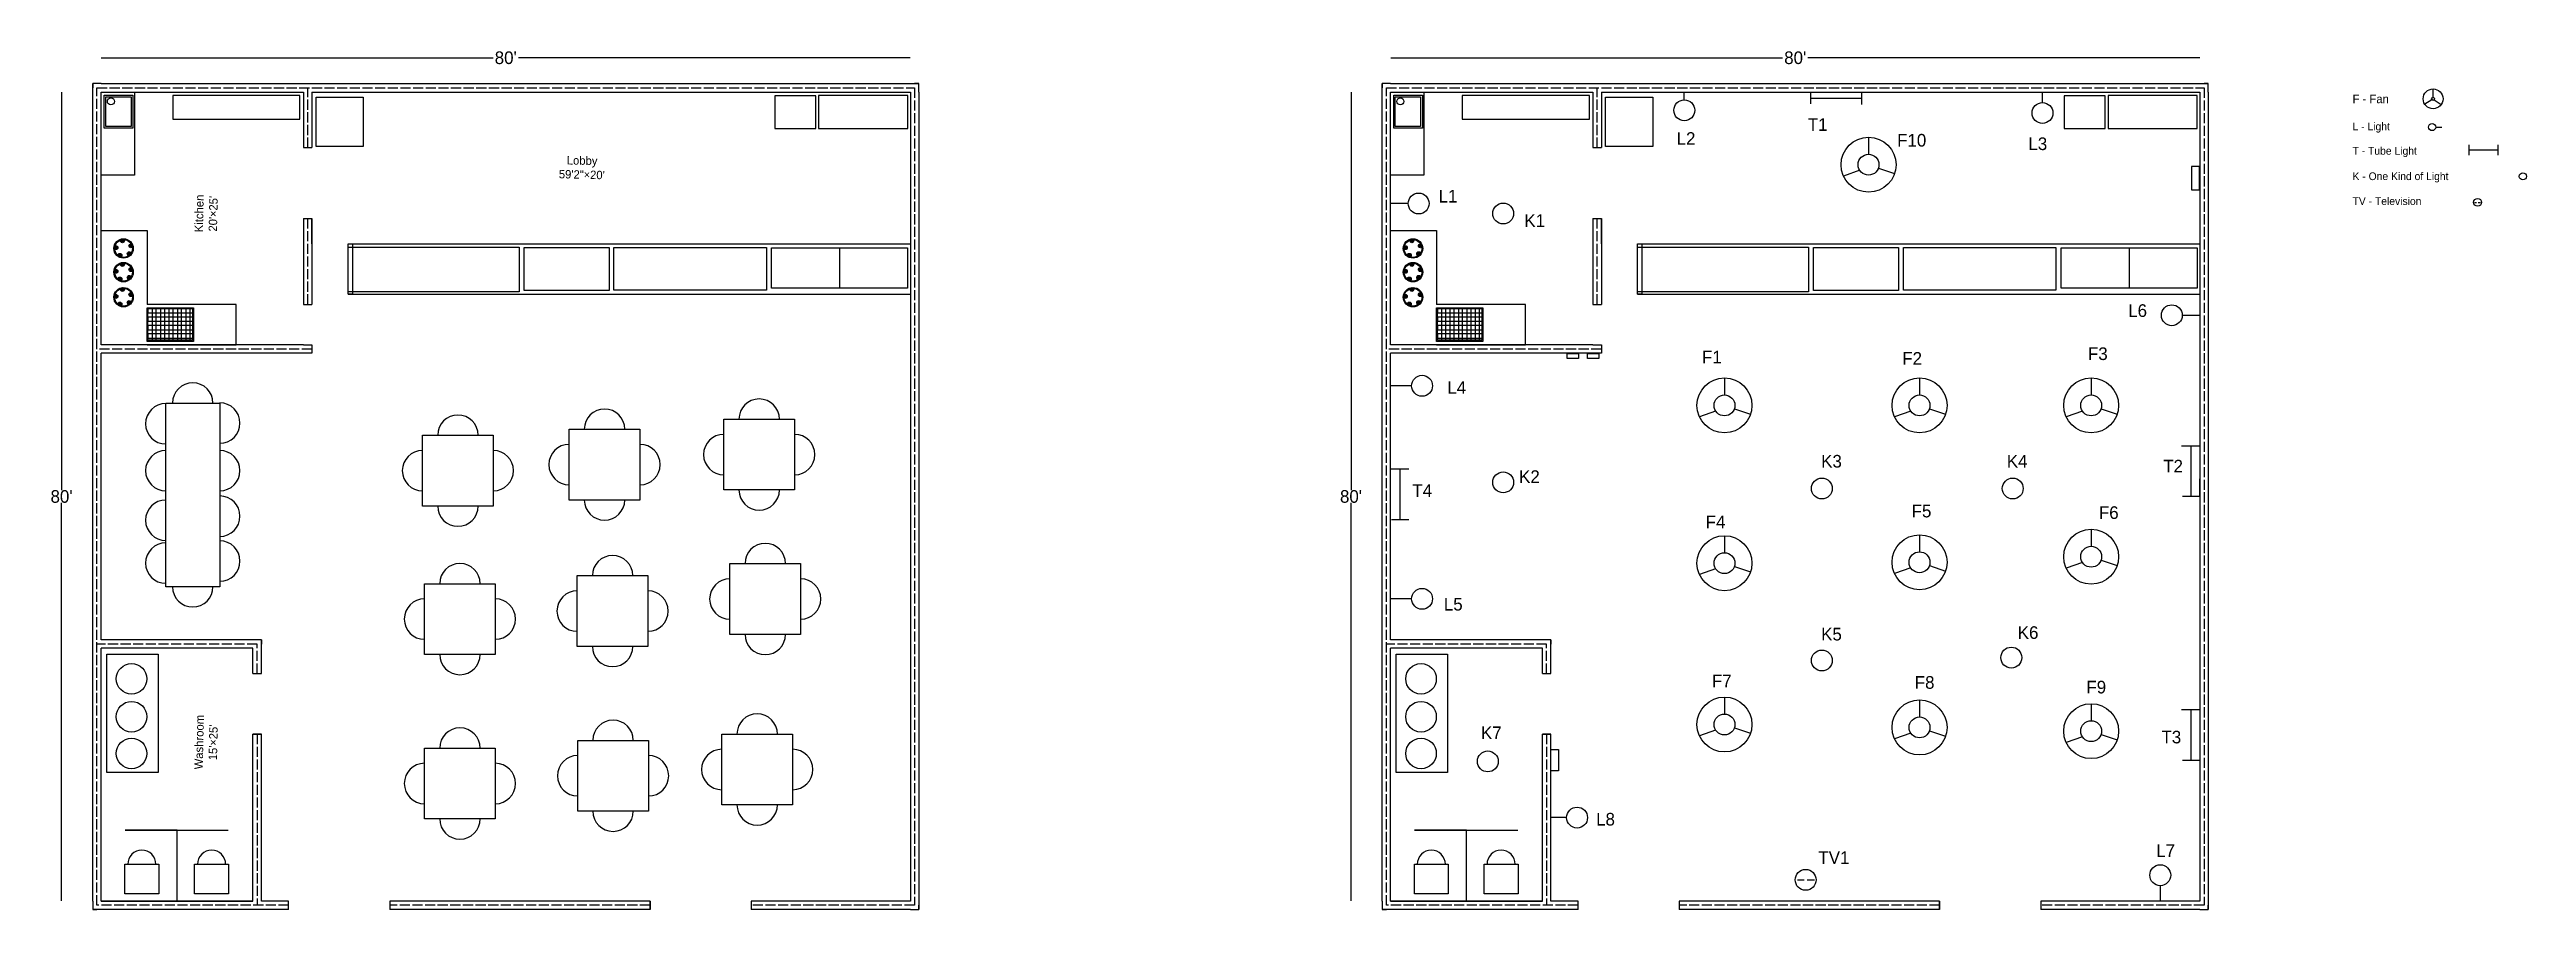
# Model space of a CAD drawing. Header units: inches. Extents: x -1529 to 1409, y -659 to 361.
import ezdxf

# ---------------------------------------------------------------- set-up
doc = ezdxf.new("R2010")
doc.units = ezdxf.units.IN
doc.header["$MEASUREMENT"] = 0
doc.linetypes.add('ACAD_ISO02W100', pattern=[15, 12, -3])
doc.dimstyles.get("Standard").update_dxf_attribs({"dimtxt": 15, "dimasz": 0.18, "dimexe": 0.18, "dimexo": 0.0625, "dimgap": 0.09, "dimtad": 0, "dimtih": 1, "dimtoh": 1, "dimdec": 4, "dimzin": 0, "dimdsep": 46, "dimlunit": 4, "dimtxsty": 'Standard', "dimcen": 0.09, "dimse1": 1, "dimse2": 1, "dimadec": 0, "dimazin": 0, "dimtfac": 1, "dimtdec": 4, "dimtofl": 0, "dimtmove": 0, "dimatfit": 3, "dimfxl": 1, "dimtolj": 1, "dimtzin": 0, "dimarcsym": 0})

# ---------------------------------------------------------------- blocks, each defined once
blk = doc.blocks.new('*D5')
at = {"color": 0, "lineweight": -2}
for p, q in [((-1467.9, 351.3), (-1003.2, 351.3)), ((-508.3, 351.3), (-973, 351.3))]:
    blk.add_line(p, q, dxfattribs=at)
at = {"color": 0}
for points in [[(-1467.9, 351.3), (-1467.9, 351.3), (-1468.1, 351.3)], [(-508.3, 351.3), (-508.3, 351.3), (-508.1, 351.3)]]:
    blk.add_solid(points, dxfattribs=at)
at = {"layer": 'Defpoints', "color": 0}
for p in [(-508.1, 351.3), (-1468.1, 310.7), (-508.1, 310.7)]:
    blk.add_point(p, dxfattribs=at)
at = {"color": 0, "insert": (-988.1, 351.3), "char_height": 15, "attachment_point": 5}
blk.add_mtext("\\A1;80'", dxfattribs=at)
blk = doc.blocks.new('*D6')
at = {"color": 0, "lineweight": -2}
for p, q in [((-1515.1, 310.5), (-1515.1, -161.7)), ((-1515.1, -649.1), (-1515.1, -176.9))]:
    blk.add_line(p, q, dxfattribs=at)
at = {"color": 0}
for points in [[(-1515.2, 310.5), (-1515.1, 310.5), (-1515.1, 310.7)], [(-1515.2, -649.1), (-1515.1, -649.1), (-1515.1, -649.3)]]:
    blk.add_solid(points, dxfattribs=at)
at = {"layer": 'Defpoints', "color": 0}
for p in [(-1468.1, 310.7), (-1515.1, -649.3), (-1468.1, -649.3)]:
    blk.add_point(p, dxfattribs=at)
at = {"color": 0, "insert": (-1515.1, -169.3), "char_height": 15, "attachment_point": 5}
blk.add_mtext("\\A1;80'", dxfattribs=at)
blk = doc.blocks.new('*D7')
at = {"color": 0, "lineweight": -2}
for p, q in [((61.9, 351.3), (526.7, 351.3)), ((1021.6, 351.3), (556.8, 351.3))]:
    blk.add_line(p, q, dxfattribs=at)
at = {"color": 0}
for points in [[(61.9, 351.3), (61.9, 351.3), (61.7, 351.3)], [(1021.6, 351.3), (1021.6, 351.3), (1021.7, 351.3)]]:
    blk.add_solid(points, dxfattribs=at)
at = {"layer": 'Defpoints', "color": 0}
for p in [(1021.7, 351.3), (61.7, 310.7), (1021.7, 310.7)]:
    blk.add_point(p, dxfattribs=at)
at = {"color": 0, "insert": (541.7, 351.3), "char_height": 15, "attachment_point": 5}
blk.add_mtext("\\A1;80'", dxfattribs=at)
blk = doc.blocks.new('*D8')
at = {"color": 0, "lineweight": -2}
for p, q in [((14.7, 310.5), (14.7, -161.7)), ((14.7, -649.1), (14.7, -176.9))]:
    blk.add_line(p, q, dxfattribs=at)
at = {"color": 0}
for points in [[(14.6, 310.5), (14.7, 310.5), (14.7, 310.7)], [(14.6, -649.1), (14.7, -649.1), (14.7, -649.3)]]:
    blk.add_solid(points, dxfattribs=at)
at = {"layer": 'Defpoints', "color": 0}
for p in [(61.7, 310.7), (14.7, -649.3), (61.7, -649.3)]:
    blk.add_point(p, dxfattribs=at)
at = {"color": 0, "insert": (14.7, -169.3), "char_height": 15, "attachment_point": 5}
blk.add_mtext("\\A1;80'", dxfattribs=at)

msp = doc.modelspace()

# ---------------------------------------------------------------- hatches: boundary and pattern name
h = msp.add_hatch(color=250)
h.paths.add_polyline_path([(-1430.00855, 125.0638, 1), (-1453.06656, 125.0638, 1)])
h.paths.add_polyline_path([(-1452.06777, 125.0638, -1), (-1431.00734, 125.0638, -1)], flags=16)
h = msp.add_hatch(color=250)
h.paths.add_polyline_path([(-1440.59575, 134.21575, 0.1598265812), (-1441.04407, 135.58244, 0.0978071162), (-1445.08007, 134.98025, 0.0846309934), (-1445.21041, 134.21575, 1)])
h.paths.add_polyline_path([(-1448.31862, 126.0167, 0.5517351009), (-1451.62103, 128.09843, 0.0732125544), (-1452.06777, 125.0638, 0.0208518576), (-1452.03118, 124.18664, 0.621956442)])
h.paths.add_polyline_path([(-1448.19735, 116.9402, 0.0036134838), (-1448.19711, 116.90685, 0.0967083404), (-1444.63983, 115.00092, 0.2548560148), (-1443.58269, 116.9402, 1)])
h.paths.add_polyline_path([(-1437.18952, 118.79385, 0.3544272691), (-1435.35943, 116.53642, 0.0943915102), (-1432.6572, 119.40476, 0.874253996)])
h.paths.add_polyline_path([(-1432.47394, 130.42442, 0.4640433243), (-1435.165, 128.14923, 0.6918571367), (-1431.12397, 126.62671, 0.0965818192)])
h = msp.add_hatch(color=250)
h.paths.add_polyline_path([(99.80363, 125.0638, 1), (76.74563, 125.0638, 1)])
h.paths.add_polyline_path([(77.74441, 125.0638, -1), (98.80485, 125.0638, -1)], flags=16)
h = msp.add_hatch(color=250)
h.paths.add_polyline_path([(89.21644, 134.21575, 0.1598265812), (88.76812, 135.58244, 0.0978071162), (84.73211, 134.98025, 0.0846309934), (84.60178, 134.21575, 1)])
h.paths.add_polyline_path([(81.49357, 126.0167, 0.5517351009), (78.19115, 128.09843, 0.0732125544), (77.74441, 125.0638, 0.0208518576), (77.78101, 124.18664, 0.621956442)])
h.paths.add_polyline_path([(81.61483, 116.9402, 0.0036134838), (81.61507, 116.90685, 0.0967083404), (85.17236, 115.00092, 0.2548560148), (86.22949, 116.9402, 1)])
h.paths.add_polyline_path([(92.62267, 118.79385, 0.3544272691), (94.45276, 116.53642, 0.0943915102), (97.15499, 119.40476, 0.874253996)])
h.paths.add_polyline_path([(97.33825, 130.42442, 0.4640433243), (94.64718, 128.14923, 0.6918571367), (98.68822, 126.62671, 0.0965818192)])
h = msp.add_hatch(color=250)
h.paths.add_polyline_path([(-1430.00855, 96.93517, 1), (-1453.06656, 96.93517, 1)])
h.paths.add_polyline_path([(-1452.06777, 96.93517, -1), (-1431.00734, 96.93517, -1)], flags=16)
h = msp.add_hatch(color=250)
h.paths.add_polyline_path([(-1440.59575, 106.08712, 0.1598265812), (-1441.04407, 107.45381, 0.0978071162), (-1445.08007, 106.85162, 0.0846309934), (-1445.21041, 106.08712, 1)])
h.paths.add_polyline_path([(-1448.31862, 97.88807, 0.5517351009), (-1451.62103, 99.96979, 0.0732125544), (-1452.06777, 96.93517, 0.0208518576), (-1452.03118, 96.05801, 0.621956442)])
h.paths.add_polyline_path([(-1448.19735, 88.81157, 0.0036134838), (-1448.19711, 88.77822, 0.0967083404), (-1444.63983, 86.87229, 0.2548560148), (-1443.58269, 88.81157, 1)])
h.paths.add_polyline_path([(-1437.18952, 90.66522, 0.3544272691), (-1435.35943, 88.40778, 0.0943915102), (-1432.6572, 91.27613, 0.874253996)])
h.paths.add_polyline_path([(-1432.47394, 102.29579, 0.4640433243), (-1435.165, 100.02059, 0.6918571367), (-1431.12397, 98.49808, 0.0965818192)])
h = msp.add_hatch(color=250)
h.paths.add_polyline_path([(99.80363, 96.93517, 1), (76.74563, 96.93517, 1)])
h.paths.add_polyline_path([(77.74441, 96.93517, -1), (98.80485, 96.93517, -1)], flags=16)
h = msp.add_hatch(color=250)
h.paths.add_polyline_path([(89.21644, 106.08712, 0.1598265812), (88.76812, 107.45381, 0.0978071162), (84.73211, 106.85162, 0.0846309934), (84.60178, 106.08712, 1)])
h.paths.add_polyline_path([(81.49357, 97.88807, 0.5517351009), (78.19115, 99.96979, 0.0732125544), (77.74441, 96.93517, 0.0208518576), (77.78101, 96.05801, 0.621956442)])
h.paths.add_polyline_path([(81.61483, 88.81157, 0.0036134838), (81.61507, 88.77822, 0.0967083404), (85.17236, 86.87229, 0.2548560148), (86.22949, 88.81157, 1)])
h.paths.add_polyline_path([(92.62267, 90.66522, 0.3544272691), (94.45276, 88.40778, 0.0943915102), (97.15499, 91.27613, 0.874253996)])
h.paths.add_polyline_path([(97.33825, 102.29579, 0.4640433243), (94.64718, 100.02059, 0.6918571367), (98.68822, 98.49808, 0.0965818192)])
h = msp.add_hatch(color=250)
h.paths.add_polyline_path([(-1430.00855, 67.21213, 1), (-1453.06656, 67.21213, 1)])
h.paths.add_polyline_path([(-1452.06777, 67.21213, -1), (-1431.00734, 67.21213, -1)], flags=16)
h = msp.add_hatch(color=250)
h.paths.add_polyline_path([(-1440.59575, 76.36408, 0.1598265812), (-1441.04407, 77.73077, 0.0978071162), (-1445.08007, 77.12858, 0.0846309934), (-1445.21041, 76.36408, 1)])
h.paths.add_polyline_path([(-1448.31862, 68.16503, 0.5517351009), (-1451.62103, 70.24675, 0.0732125544), (-1452.06777, 67.21213, 0.0208518576), (-1452.03118, 66.33497, 0.621956442)])
h.paths.add_polyline_path([(-1448.19735, 59.08853, 0.0036134838), (-1448.19711, 59.05518, 0.0967083404), (-1444.63983, 57.14925, 0.2548560148), (-1443.58269, 59.08853, 1)])
h.paths.add_polyline_path([(-1437.18952, 60.94218, 0.3544272691), (-1435.35943, 58.68475, 0.0943915102), (-1432.6572, 61.55309, 0.874253996)])
h.paths.add_polyline_path([(-1432.47394, 72.57275, 0.4640433243), (-1435.165, 70.29755, 0.6918571367), (-1431.12397, 68.77504, 0.0965818192)])
h = msp.add_hatch(color=250)
h.paths.add_polyline_path([(99.80363, 67.21213, 1), (76.74563, 67.21213, 1)])
h.paths.add_polyline_path([(77.74441, 67.21213, -1), (98.80485, 67.21213, -1)], flags=16)
h = msp.add_hatch(color=250)
h.paths.add_polyline_path([(89.21644, 76.36408, 0.1598265812), (88.76812, 77.73077, 0.0978071162), (84.73211, 77.12858, 0.0846309934), (84.60178, 76.36408, 1)])
h.paths.add_polyline_path([(81.49357, 68.16503, 0.5517351009), (78.19115, 70.24675, 0.0732125544), (77.74441, 67.21213, 0.0208518576), (77.78101, 66.33497, 0.621956442)])
h.paths.add_polyline_path([(81.61483, 59.08853, 0.0036134838), (81.61507, 59.05518, 0.0967083404), (85.17236, 57.14925, 0.2548560148), (86.22949, 59.08853, 1)])
h.paths.add_polyline_path([(92.62267, 60.94218, 0.3544272691), (94.45276, 58.68475, 0.0943915102), (97.15499, 61.55309, 0.874253996)])
h.paths.add_polyline_path([(97.33825, 72.57275, 0.4640433243), (94.64718, 70.29755, 0.6918571367), (98.68822, 68.77504, 0.0965818192)])
h = msp.add_hatch(color=250)
h.paths.add_polyline_path([(-1358.71425, 54.58425), (-1413.67627, 54.58425), (-1413.67627, 14.78659), (-1358.71425, 14.78659)])
h.paths.add_polyline_path([(-1359.9082, 16.28953), (-1412.69297, 16.28953), (-1412.69297, 53.65755), (-1359.9082, 53.65755)], flags=16)
h = msp.add_hatch(color=250)
h.paths.add_polyline_path([(171.09793, 54.58425), (116.13592, 54.58425), (116.13592, 14.78659), (171.09793, 14.78659)])
h.paths.add_polyline_path([(169.90399, 16.28953), (117.11922, 16.28953), (117.11922, 53.65755), (169.90399, 53.65755)], flags=16)

# ---------------------------------------------------------------- linework, layer by layer
for p, q in [((-1478.0719, 310.68986), (-1478.0719, 320.68986)), ((-1468.0719, 320.68986), (-1478.0719, 320.68986)), ((-1478.0719, 320.68986), (-1478.0719, 315.68986)), ((-1478.0719, -649.31014), (-1478.0719, 310.68986)), ((-1468.0719, 320.68986), (-508.0719, 320.68986)), ((-1468.0719, 310.68986), (-1228.0719, 310.68986)), ((-1468.0719, 310.68986), (-1228.0719, 310.68986)), ((-1468.0719, 10.68986), (-1468.0719, 310.68986)), ((-1228.0719, 310.68986), (-1228.0719, 244.68986)), ((-1218.0719, 310.68986), (-1218.0719, 244.68986)), ((-1218.0719, 310.68986), (-1218.0719, 244.68986)), ((-1218.0719, 310.68986), (-1218.0719, 244.68986)), ((-1218.0719, 310.68986), (-1218.0719, 244.68986)), ((-1218.0719, 310.68986), (-1218.0719, 244.68986)), ((-1218.0719, 310.68986), (-508.0719, 310.68986)), ((-508.0719, 320.68986), (-498.0719, 320.68986)), ((-508.0719, 310.68986), (-508.0719, -649.31014)), ((-498.0719, 320.68986), (-503.0719, 320.68986)), ((-498.0719, 310.68986), (-498.0719, 320.68986)), ((-498.0719, 310.68986), (-498.0719, -649.31014)), ((51.74028, 310.68986), (51.74028, 320.68986)), ((61.74028, 320.68986), (51.74028, 320.68986)), ((51.74028, 320.68986), (51.74028, 315.68986)), ((51.74028, -649.31014), (51.74028, 310.68986)), ((61.74028, 320.68986), (1021.74028, 320.68986)), ((61.74028, 310.68986), (301.74028, 310.68986)), ((61.74028, 10.68986), (61.74028, 310.68986)), ((61.74028, 310.68986), (301.74028, 310.68986)), ((301.74028, 310.68986), (301.74028, 244.68986)), ((311.74028, 310.68986), (1021.74028, 310.68986)), ((311.74028, 310.68986), (311.74028, 244.68986)), ((311.74028, 310.68986), (311.74028, 244.68986)), ((311.74028, 310.68986), (311.74028, 244.68986)), ((311.74028, 310.68986), (311.74028, 244.68986)), ((311.74028, 310.68986), (311.74028, 244.68986)), ((410.13659, 301.39989), (410.13659, 310.68986)), ((559.89965, 310.68986), (559.89965, 296.60784)), ((620.26277, 303.20409), (559.89965, 303.20409)), ((620.26277, 310.68986), (620.26277, 295.71832)), ((835.02898, 298.2092), (835.02898, 310.68986)), ((1021.74028, 320.68986), (1031.74028, 320.68986)), ((1021.74028, 310.68986), (1021.74028, -649.31014)), ((1031.74028, 320.68986), (1026.74028, 320.68986)), ((1031.74028, 310.68986), (1031.74028, 320.68986)), ((1031.74028, 310.68986), (1031.74028, -649.31014)), ((1297.12883, 301.4038), (1288.61474, 296.15951)), ((1297.12883, 301.4038), (1288.61474, 296.15951)), ((1298.46554, 304.42592), (1298.46554, 314.39916)), ((1298.46554, 304.42592), (1298.46554, 314.39916)), ((1299.70021, 301.30026), (1308.05356, 295.77553)), ((1299.70021, 301.30026), (1308.05356, 295.77553)), ((1301.57244, 269.12383), (1308.83064, 269.12383)), ((1301.57244, 269.12383), (1308.83064, 269.12383)), ((-1228.0719, 244.68986), (-1218.0719, 244.68986)), ((301.74028, 244.68986), (311.74028, 244.68986)), ((628.70559, 257.07058), (628.70559, 236.86264)), ((1341.06165, 247.94109), (1341.06165, 235.8961)), ((1341.06165, 247.94109), (1341.06165, 235.8961)), ((1341.06165, 241.91859), (1375.11467, 241.91859)), ((1341.06165, 241.91859), (1375.11467, 241.91859)), ((1375.11467, 247.94109), (1375.11467, 235.8961)), ((1375.11467, 247.94109), (1375.11467, 235.8961)), ((618.25995, 217.80797), (599.00665, 211.0324)), ((640.44945, 220.52188), (659.60285, 214.0792)), ((82.53775, 178.39895), (61.74028, 178.39895)), ((1347.52079, 179.67459), (1350.08358, 179.67459)), ((1347.52079, 179.67459), (1350.08358, 179.67459)), ((1352.08431, 179.67459), (1354.6471, 179.67459)), ((1352.08431, 179.67459), (1354.6471, 179.67459)), ((-1228.0719, 160.68986), (-1218.0719, 160.68986)), ((-1228.0719, 160.68986), (-1228.0719, 70.68986)), ((-1218.0719, 130.68986), (-1218.0719, 160.68986)), ((-1218.0719, 160.68986), (-1218.0719, 130.68986)), ((-1218.0719, 160.68986), (-1218.0719, 106.68986)), ((-1218.0719, 160.68986), (-1218.0719, 94.68986)), ((-1218.0719, 160.68986), (-1218.0719, 70.68986)), ((-1218.0719, 160.68986), (-1218.0719, 58.68986)), ((301.74028, 160.68986), (301.74028, 70.68986)), ((301.74028, 160.68986), (311.74028, 160.68986)), ((311.74028, 160.68986), (311.74028, 58.68986)), ((311.74028, 160.68986), (311.74028, 70.68986)), ((311.74028, 160.68986), (311.74028, 94.68986)), ((311.74028, 160.68986), (311.74028, 106.68986)), ((311.74028, 160.68986), (311.74028, 130.68986)), ((311.74028, 130.68986), (311.74028, 160.68986)), ((-1218.0719, 130.68986), (-1218.0719, 58.68986)), ((-1218.0719, 130.68986), (-1218.0719, 70.68986)), ((-1175.0719, 130.68986), (-508.0719, 130.68986)), ((-1175.0719, 70.68986), (-1175.0719, 130.68986)), ((-1170.0719, 130.68986), (-1170.0719, 70.68986)), ((-592.07969, 125.90653), (-592.07969, 77.82031)), ((-508.0719, 130.68986), (-508.0719, 118.68986)), ((-508.0719, 118.68986), (-508.0719, 94.68986)), ((311.74028, 130.68986), (311.74028, 58.68986)), ((311.74028, 130.68986), (311.74028, 70.68986)), ((354.74028, 130.68986), (1021.74028, 130.68986)), ((354.74028, 70.68986), (354.74028, 130.68986)), ((359.74028, 130.68986), (359.74028, 70.68986)), ((937.7325, 125.90653), (937.7325, 77.82031)), ((1021.74028, 130.68986), (1021.74028, 118.68986)), ((1021.74028, 118.68986), (1021.74028, 94.68986)), ((-1218.0719, 94.68986), (-1218.0719, 89.68986)), ((311.74028, 94.68986), (311.74028, 89.68986)), ((-1228.0719, 70.68986), (-1228.0719, 58.68986)), ((-1175.0719, 70.68986), (-508.0719, 70.68986)), ((-1170.0719, 70.68986), (-1175.0719, 70.68986)), ((301.74028, 70.68986), (301.74028, 58.68986)), ((354.74028, 70.68986), (1021.74028, 70.68986)), ((359.74028, 70.68986), (354.74028, 70.68986)), ((-1412.69297, 53.65755), (-1402.69297, 53.65755)), ((-1412.69297, 53.65755), (-1407.69297, 53.65755)), ((-1412.69297, 53.65755), (-1412.69297, 48.65755)), ((-1412.69297, 48.65755), (-1359.9082, 48.65755)), ((-1359.9082, 43.65755), (-1412.69297, 43.65755)), ((-1412.69297, 43.65755), (-1412.69297, 38.65755)), ((-1412.69297, 38.65755), (-1359.9082, 38.65755)), ((-1359.9082, 33.65755), (-1412.69297, 33.65755)), ((-1412.69297, 33.65755), (-1412.69297, 28.65755)), ((-1407.69297, 53.65755), (-1407.69297, 16.28953)), ((-1402.69297, 16.28953), (-1402.69297, 53.65755)), ((-1402.69297, 53.65755), (-1397.69297, 53.65755)), ((-1397.69297, 53.65755), (-1397.69297, 16.28953)), ((-1392.69297, 16.28953), (-1392.69297, 53.65755)), ((-1392.69297, 53.65755), (-1387.69297, 53.65755)), ((-1387.69297, 53.65755), (-1387.69297, 16.28953)), ((-1382.69297, 16.28953), (-1382.69297, 53.65755)), ((-1382.69297, 53.65755), (-1377.69297, 53.65755)), ((-1377.69297, 53.65755), (-1377.69297, 16.28953)), ((-1372.69297, 16.28953), (-1372.69297, 53.65755)), ((-1372.69297, 53.65755), (-1367.69297, 53.65755)), ((-1367.69297, 53.65755), (-1367.69297, 16.28953)), ((-1362.69297, 16.28953), (-1362.69297, 53.65755)), ((-1359.9082, 48.65755), (-1359.9082, 43.65755)), ((-1359.9082, 38.65755), (-1359.9082, 33.65755)), ((-1228.0719, 58.68986), (-1218.0719, 58.68986)), ((117.11922, 53.65755), (127.11922, 53.65755)), ((117.11922, 53.65755), (122.11922, 53.65755)), ((117.11922, 53.65755), (117.11922, 48.65755)), ((117.11922, 48.65755), (169.90399, 48.65755)), ((169.90399, 43.65755), (117.11922, 43.65755)), ((117.11922, 43.65755), (117.11922, 38.65755)), ((117.11922, 38.65755), (169.90399, 38.65755)), ((169.90399, 33.65755), (117.11922, 33.65755)), ((117.11922, 33.65755), (117.11922, 28.65755)), ((122.11922, 53.65755), (122.11922, 16.28953)), ((127.11922, 16.28953), (127.11922, 53.65755)), ((127.11922, 53.65755), (132.11922, 53.65755)), ((132.11922, 53.65755), (132.11922, 16.28953)), ((137.11922, 16.28953), (137.11922, 53.65755)), ((137.11922, 53.65755), (142.11922, 53.65755)), ((142.11922, 53.65755), (142.11922, 16.28953)), ((147.11922, 16.28953), (147.11922, 53.65755)), ((147.11922, 53.65755), (152.11922, 53.65755)), ((152.11922, 53.65755), (152.11922, 16.28953)), ((157.11922, 16.28953), (157.11922, 53.65755)), ((157.11922, 53.65755), (162.11922, 53.65755)), ((162.11922, 53.65755), (162.11922, 16.28953)), ((167.11922, 16.28953), (167.11922, 53.65755)), ((169.90399, 48.65755), (169.90399, 43.65755)), ((169.90399, 38.65755), (169.90399, 33.65755)), ((301.74028, 58.68986), (311.74028, 58.68986)), ((1000.83809, 45.79242), (1021.74028, 45.79242)), ((-1228.0719, 10.68986), (-1468.0719, 10.68986)), ((-1218.0719, 0.68986), (-1468.0719, 0.68986)), ((-1468.0719, -339.31014), (-1468.0719, 0.68986)), ((-1412.69297, 28.65755), (-1359.9082, 28.65755)), ((-1359.9082, 23.65755), (-1412.69297, 23.65755)), ((-1412.69297, 23.65755), (-1412.69297, 18.65755)), ((-1412.69297, 18.65755), (-1359.9082, 18.65755)), ((-1407.69297, 16.28953), (-1402.69297, 16.28953)), ((-1397.69297, 16.28953), (-1392.69297, 16.28953)), ((-1387.69297, 16.28953), (-1382.69297, 16.28953)), ((-1377.69297, 16.28953), (-1372.69297, 16.28953)), ((-1367.69297, 16.28953), (-1362.69297, 16.28953)), ((-1359.9082, 28.65755), (-1359.9082, 23.65755)), ((-1228.0719, 10.68986), (-1218.0719, 10.68986)), ((-1218.0719, 10.68986), (-1218.0719, 0.68986)), ((301.74028, 10.68986), (61.74028, 10.68986)), ((61.74028, -339.31014), (61.74028, 0.68986)), ((311.74028, 0.68986), (61.74028, 0.68986)), ((117.11922, 28.65755), (169.90399, 28.65755)), ((169.90399, 23.65755), (117.11922, 23.65755)), ((117.11922, 23.65755), (117.11922, 18.65755)), ((117.11922, 18.65755), (169.90399, 18.65755)), ((122.11922, 16.28953), (127.11922, 16.28953)), ((132.11922, 16.28953), (137.11922, 16.28953)), ((142.11922, 16.28953), (147.11922, 16.28953)), ((152.11922, 16.28953), (157.11922, 16.28953)), ((162.11922, 16.28953), (167.11922, 16.28953)), ((169.90399, 28.65755), (169.90399, 23.65755)), ((301.74028, 10.68986), (311.74028, 10.68986)), ((311.74028, 10.68986), (311.74028, 0.68986)), ((457.76977, -28.55782), (457.76977, -48.76576)), ((689.20051, -28.55782), (689.20051, -48.76576)), ((892.81129, -28.55782), (892.81129, -48.76576)), ((86.64185, -37.86858), (61.74028, -37.86858)), ((447.32413, -67.82043), (428.07083, -74.596)), ((469.51363, -65.10652), (488.66704, -71.5492)), ((678.75486, -67.82043), (659.50156, -74.596)), ((700.94437, -65.10652), (720.09777, -71.5492)), ((882.36565, -67.82043), (863.11235, -74.596)), ((904.55515, -65.10652), (923.70856, -71.5492)), ((1021.74028, -109.36021), (1000.09098, -109.36021)), ((1011.50984, -169.31014), (1011.50984, -109.36021)), ((83.38959, -136.85695), (61.74028, -136.85695)), ((73.15915, -196.80688), (73.15915, -136.85695)), ((1021.74028, -169.31014), (1001.2794, -169.31014)), ((1021.74028, -169.31014), (1021.74028, -148.2055)), ((83.38959, -196.80688), (62.9287, -196.80688)), ((457.76977, -215.82045), (457.76977, -236.02839)), ((689.20051, -214.72543), (689.20051, -234.93337)), ((892.81129, -208.11954), (892.81129, -228.32748)), ((447.32413, -255.08306), (428.07083, -261.85863)), ((469.51363, -252.36916), (488.66704, -258.81184)), ((678.75486, -253.98804), (659.50156, -260.76361)), ((700.94437, -251.27413), (720.09777, -257.71681)), ((882.36565, -247.38215), (863.11235, -254.15772)), ((904.55515, -244.66825), (923.70856, -251.11093)), ((86.64185, -290.65499), (61.74028, -290.65499)), ((-1278.0719, -339.31014), (-1468.0719, -339.31014)), ((-1468.0719, -649.31014), (-1468.0719, -349.31014)), ((-1288.0719, -349.31014), (-1468.0719, -349.31014)), ((-1288.0719, -379.31014), (-1288.0719, -349.31014)), ((-1278.0719, -379.31014), (-1278.0719, -339.31014)), ((-1278.0719, -339.31014), (-1278.0719, -344.31014)), ((251.74028, -339.31014), (61.74028, -339.31014)), ((61.74028, -649.31014), (61.74028, -349.31014)), ((241.74028, -349.31014), (61.74028, -349.31014)), ((241.74028, -379.31014), (241.74028, -349.31014)), ((251.74028, -379.31014), (251.74028, -339.31014)), ((251.74028, -339.31014), (251.74028, -344.31014)), ((-1288.0719, -379.31014), (-1278.0719, -379.31014)), ((241.74028, -379.31014), (251.74028, -379.31014)), ((-1468.0719, -409.31014), (-1468.0719, -399.31014)), ((61.74028, -409.31014), (61.74028, -399.31014)), ((457.76977, -407.21465), (457.76977, -427.4226)), ((689.20051, -410.70005), (689.20051, -430.90799)), ((892.81129, -415.10397), (892.81129, -435.31191)), ((1021.74028, -422.51348), (1000.09098, -422.51348)), ((1011.50984, -482.46341), (1011.50984, -422.51348)), ((-1288.0719, -649.31014), (-1288.0719, -451.31014)), ((-1288.0719, -451.31014), (-1278.0719, -451.31014)), ((-1278.0719, -451.31014), (-1288.0719, -451.31014)), ((-1278.0719, -649.31014), (-1278.0719, -451.31014)), ((241.74028, -649.31014), (241.74028, -451.31014)), ((241.74028, -451.31014), (251.74028, -451.31014)), ((251.74028, -451.31014), (241.74028, -451.31014)), ((251.74028, -649.31014), (251.74028, -451.31014)), ((447.32413, -446.47727), (428.07083, -453.25284)), ((469.51363, -443.76336), (488.66704, -450.20604)), ((678.75486, -449.96266), (659.50156, -456.73823)), ((700.94437, -447.24876), (720.09777, -453.69144)), ((882.36565, -454.36658), (863.11235, -461.14216)), ((904.55515, -451.65268), (923.70856, -458.09536)), ((1021.74028, -482.46341), (1001.2794, -482.46341)), ((270.51988, -550.31014), (251.74028, -550.31014)), ((-1378.0719, -565.31014), (-1439.73276, -565.31014)), ((-1439.73276, -565.31014), (-1317.31061, -565.31014)), ((-1378.0719, -649.31014), (-1378.0719, -565.31014)), ((151.74028, -565.31014), (90.07943, -565.31014)), ((90.07943, -565.31014), (212.50158, -565.31014)), ((151.74028, -649.31014), (151.74028, -565.31014)), ((544.48717, -624.15236), (552.2246, -624.15236)), ((555.82955, -624.01792), (564.62208, -624.01792)), ((974.78185, -631.06458), (974.78185, -649.31014)), ((-1478.0719, -649.31014), (-1478.0719, -659.31014)), ((-1468.0719, -659.31014), (-1478.0719, -659.31014)), ((-1478.0719, -659.31014), (-1473.0719, -659.31014)), ((-1468.0719, -649.31014), (-1288.0719, -649.31014)), ((-1288.0719, -649.31014), (-1468.0719, -649.31014)), ((-1245.68271, -659.31014), (-1468.0719, -659.31014)), ((-1245.68271, -649.31014), (-1278.0719, -649.31014)), ((-1245.68271, -659.31014), (-1245.68271, -649.31014)), ((-1125.68271, -649.31014), (-1125.68271, -659.31014)), ((-816.87731, -649.31014), (-1125.68271, -649.31014)), ((-816.87731, -659.31014), (-1125.68271, -659.31014)), ((-816.87731, -649.31014), (-816.87731, -659.31014)), ((-816.87731, -659.31014), (-816.87731, -649.31014)), ((-508.0719, -649.31014), (-696.87731, -649.31014)), ((-696.87731, -649.31014), (-696.87731, -659.31014)), ((-508.0719, -659.31014), (-696.87731, -659.31014)), ((-508.0719, -659.31014), (-498.0719, -659.31014)), ((-498.0719, -649.31014), (-498.0719, -659.31014)), ((-498.0719, -659.31014), (-498.0719, -654.31014)), ((51.74028, -649.31014), (51.74028, -659.31014)), ((61.74028, -659.31014), (51.74028, -659.31014)), ((51.74028, -659.31014), (56.74028, -659.31014)), ((241.74028, -649.31014), (61.74028, -649.31014)), ((61.74028, -649.31014), (241.74028, -649.31014)), ((284.12947, -659.31014), (61.74028, -659.31014)), ((284.12947, -649.31014), (251.74028, -649.31014)), ((284.12947, -659.31014), (284.12947, -649.31014)), ((712.93488, -649.31014), (404.12947, -649.31014)), ((404.12947, -649.31014), (404.12947, -659.31014)), ((712.93488, -659.31014), (404.12947, -659.31014)), ((712.93488, -649.31014), (712.93488, -659.31014)), ((712.93488, -659.31014), (712.93488, -649.31014)), ((1021.74028, -649.31014), (832.93488, -649.31014)), ((832.93488, -649.31014), (832.93488, -659.31014)), ((1021.74028, -659.31014), (832.93488, -659.31014)), ((1021.74028, -659.31014), (1031.74028, -659.31014)), ((1031.74028, -649.31014), (1031.74028, -659.31014)), ((1031.74028, -659.31014), (1031.74028, -654.31014))]:
    msp.add_line(p, q)
at = {"linetype": 'ACAD_ISO02W100'}
for p, q in [((-1473.0719, 315.68986), (-503.0719, 315.68986)), ((-1473.0719, -654.31014), (-1473.0719, 315.68986)), ((-1223.0719, 244.68986), (-1223.0719, 315.68986)), ((-503.0719, 315.68986), (-503.0719, -654.31014)), ((56.74028, 315.68986), (1026.74028, 315.68986)), ((56.74028, -654.31014), (56.74028, 315.68986)), ((306.74028, 244.68986), (306.74028, 315.68986)), ((1026.74028, 315.68986), (1026.74028, -654.31014)), ((-1223.0719, 58.68986), (-1223.0719, 160.68986)), ((306.74028, 58.68986), (306.74028, 160.68986)), ((-1218.0719, 5.68986), (-1473.0719, 5.68986)), ((311.74028, 5.68986), (56.74028, 5.68986)), ((-1283.0719, -344.31014), (-1473.0719, -344.31014)), ((-1283.0719, -379.31014), (-1283.0719, -344.31014)), ((246.74028, -344.31014), (56.74028, -344.31014)), ((246.74028, -379.31014), (246.74028, -344.31014)), ((-1283.0719, -451.31014), (-1283.0719, -654.31014)), ((246.74028, -451.31014), (246.74028, -654.31014)), ((-1245.68271, -654.31014), (-1473.0719, -654.31014)), ((-816.87731, -654.31014), (-1125.68271, -654.31014)), ((-503.0719, -654.31014), (-696.87731, -654.31014)), ((284.12947, -654.31014), (56.74028, -654.31014)), ((712.93488, -654.31014), (404.12947, -654.31014)), ((1026.74028, -654.31014), (832.93488, -654.31014))]:
    msp.add_line(p, q, dxfattribs=at)
for points in [[(-1468.0719, 310.68986), (-1428.72339, 310.68986), (-1428.72339, 212.19326), (-1468.0719, 212.19326)], [(-1464.37652, 307.08617), (-1430.45656, 307.08617), (-1430.45656, 267.97401), (-1464.37652, 267.97401)], [(-1462.67374, 305.12189), (-1432.55793, 305.12189), (-1432.55793, 269.97435), (-1462.67374, 269.97435)], [(-1232.33424, 306.40708), (-1383.06475, 306.40708), (-1383.06475, 278.51717), (-1232.33424, 278.51717)], [(-1213.01943, 304.46939), (-1157.13168, 304.46939), (-1157.13168, 245.90632), (-1213.01943, 245.90632)], [(-620.41605, 306.3353), (-669.04909, 306.3353), (-669.04909, 267.30903), (-620.41605, 267.30903)], [(-511.13502, 306.44157), (-616.9428, 306.44157), (-616.9428, 267.57906), (-511.13502, 267.57906)], [(61.74028, 310.68986), (101.08879, 310.68986), (101.08879, 212.19326), (61.74028, 212.19326)], [(65.43566, 307.08617), (99.35562, 307.08617), (99.35562, 267.97401), (65.43566, 267.97401)], [(67.13844, 305.12189), (97.25425, 305.12189), (97.25425, 269.97435), (67.13844, 269.97435)], [(297.47795, 306.40708), (146.74744, 306.40708), (146.74744, 278.51717), (297.47795, 278.51717)], [(316.79275, 304.46939), (372.68051, 304.46939), (372.68051, 245.90632), (316.79275, 245.90632)], [(909.39614, 306.3353), (860.7631, 306.3353), (860.7631, 267.30903), (909.39614, 267.30903)], [(1018.67717, 306.44157), (912.86939, 306.44157), (912.86939, 267.57906), (1018.67717, 267.57906)], [(1021.20437, 222.40969), (1011.91383, 222.40969), (1011.91383, 194.57288), (1021.20437, 194.57288)], [(-966.28329, 126.06143), (-865.54284, 126.06143), (-865.54284, 75.11296), (-966.28329, 75.11296)], [(-859.82769, 126.10062), (-678.74318, 126.10062), (-678.74318, 75.416), (-859.82769, 75.416)], [(-672.72488, 125.90653), (-511.43449, 125.90653), (-511.43449, 77.82031), (-672.72488, 77.82031)], [(563.5289, 126.06143), (664.26935, 126.06143), (664.26935, 75.11296), (563.5289, 75.11296)], [(669.9845, 126.10062), (851.06901, 126.10062), (851.06901, 75.416), (669.9845, 75.416)], [(857.0873, 125.90653), (1018.3777, 125.90653), (1018.3777, 77.82031), (857.0873, 77.82031)], [(-1413.67627, 54.58425), (-1358.71425, 54.58425), (-1358.71425, 14.78659), (-1413.67627, 14.78659)], [(-1412.69297, 53.65755), (-1359.9082, 53.65755), (-1359.9082, 16.28953), (-1412.69297, 16.28953)], [(116.13592, 54.58425), (171.09793, 54.58425), (171.09793, 14.78659), (116.13592, 14.78659)], [(117.11922, 53.65755), (169.90399, 53.65755), (169.90399, 16.28953), (117.11922, 16.28953)], [(271.32206, 0.32506), (284.78062, 0.32506), (284.78062, -5.47933), (271.32206, -5.47933)], [(295.07352, 0.32506), (308.53208, 0.32506), (308.53208, -5.47933), (295.07352, -5.47933)], [(-1391.43082, -58.39685), (-1327.45219, -58.39685), (-1327.45219, -276.30771), (-1391.43082, -276.30771)], [(-729.40543, -77.53787), (-645.40543, -77.53787), (-645.40543, -161.53787), (-729.40543, -161.53787)], [(-1086.84775, -96.57763), (-1002.84775, -96.57763), (-1002.84775, -180.57763), (-1086.84775, -180.57763)], [(-912.89249, -89.43772), (-828.89249, -89.43772), (-828.89249, -173.43772), (-912.89249, -173.43772)], [(-903.3607, -263.17559), (-819.3607, -263.17559), (-819.3607, -347.17559), (-903.3607, -347.17559)], [(-722.25659, -248.89577), (-638.25659, -248.89577), (-638.25659, -332.89577), (-722.25659, -332.89577)], [(-1084.46481, -272.69548), (-1000.46481, -272.69548), (-1000.46481, -356.69548), (-1084.46481, -356.69548)], [(-1461.5298, -356.26518), (-1400.45033, -356.26518), (-1400.45033, -496.88258), (-1461.5298, -496.88258)], [(68.28239, -356.26518), (129.36186, -356.26518), (129.36186, -496.88258), (68.28239, -496.88258)], [(-1084.46481, -467.85309), (-1000.46481, -467.85309), (-1000.46481, -551.85309), (-1084.46481, -551.85309)], [(-902.77007, -458.63155), (-818.77007, -458.63155), (-818.77007, -542.63155), (-902.77007, -542.63155)], [(-731.78838, -451.1933), (-647.78838, -451.1933), (-647.78838, -535.1933), (-731.78838, -535.1933)], [(251.74028, -469.34877), (260.74826, -469.34877), (260.74826, -494.68619), (251.74028, -494.68619)], [(-1439.97464, -605.60737), (-1399.74295, -605.60737), (-1399.74295, -640.88861), (-1439.97464, -640.88861)], [(-1357.18851, -605.60737), (-1316.95683, -605.60737), (-1316.95683, -640.88861), (-1357.18851, -640.88861)], [(89.83755, -605.60737), (130.06924, -605.60737), (130.06924, -640.88861), (89.83755, -640.88861)], [(172.62367, -605.60737), (212.85536, -605.60737), (212.85536, -640.88861), (172.62367, -640.88861)]]:
    msp.add_lwpolyline(points, close=True)
for points in [[(-1413.67835, 10.68986), (-1468.0719, 10.68986), (-1468.0719, 146.57915), (-1413.67835, 146.57915), (-1413.67835, 58.42972)], [(-1175.0719, 126.67907), (-972.15693, 126.67907), (-972.15693, 73.59669), (-1175.0719, 73.59669)], [(116.13384, 10.68986), (61.74028, 10.68986), (61.74028, 146.57915), (116.13384, 146.57915), (116.13384, 58.42972)], [(354.74028, 126.67907), (557.65525, 126.67907), (557.65525, 73.59669), (354.74028, 73.59669)], [(-1413.67835, 10.68986), (-1307.98905, 10.68986), (-1307.98905, 58.42972), (-1413.67835, 58.42972)], [(116.13384, 10.68986), (221.82314, 10.68986), (221.82314, 58.42972), (116.13384, 58.42972)]]:
    msp.add_lwpolyline(points)
for centre, radius in [((-1456.54768, 299.59984), 4.16428), ((73.26451, 299.59984), 4.16428), ((410.13659, 289.00944), 12.39045), ((835.02898, 285.81875), 12.39045), ((1298.46554, 302.61924), 11.77992), ((1298.46554, 302.61924), 11.77992), ((1298.46554, 302.61924), 1.80668), ((1298.46554, 302.61924), 1.80668), ((1297.32326, 269.12383), 4.24919), ((1297.32326, 269.12383), 4.24919), ((628.70559, 224.47219), 32.59839), ((628.70559, 224.47219), 12.39045), ((1404.98953, 210.66163), 4.24919), ((1404.98953, 210.66163), 4.24919), ((94.9282, 178.39895), 12.39045), ((195.22787, 166.51352), 12.39045), ((1351.25526, 179.80068), 4.6885), ((1351.25526, 179.80068), 4.6885), ((-1441.53756, 125.0638), 11.529), ((-1450.62595, 126.0167), 2.30733), ((-1441.53756, 125.0638), 10.53022), ((-1445.89002, 116.9402), 2.30733), ((-1442.90308, 134.21575), 2.30733), ((-1434.88219, 118.79385), 2.30733), ((-1432.85767, 128.14923), 2.30733), ((88.27463, 125.0638), 11.529), ((79.18624, 126.0167), 2.30733), ((88.27463, 125.0638), 10.53022), ((83.92216, 116.9402), 2.30733), ((86.90911, 134.21575), 2.30733), ((94.93, 118.79385), 2.30733), ((96.95451, 128.14923), 2.30733), ((-1441.53756, 96.93517), 11.529), ((-1450.62595, 97.88807), 2.30733), ((-1441.53756, 96.93517), 10.53022), ((-1445.89002, 88.81157), 2.30733), ((-1442.90308, 106.08712), 2.30733), ((-1434.88219, 90.66522), 2.30733), ((-1432.85767, 100.02059), 2.30733), ((88.27463, 96.93517), 11.529), ((79.18624, 97.88807), 2.30733), ((88.27463, 96.93517), 10.53022), ((83.92216, 88.81157), 2.30733), ((86.90911, 106.08712), 2.30733), ((94.93, 90.66522), 2.30733), ((96.95451, 100.02059), 2.30733), ((-1441.53756, 67.21213), 11.529), ((-1450.62595, 68.16503), 2.30733), ((-1441.53756, 67.21213), 10.53022), ((-1445.89002, 59.08853), 2.30733), ((-1442.90308, 76.36408), 2.30733), ((-1434.88219, 60.94218), 2.30733), ((-1432.85767, 70.29755), 2.30733), ((88.27463, 67.21213), 11.529), ((79.18624, 68.16503), 2.30733), ((88.27463, 67.21213), 10.53022), ((83.92216, 59.08853), 2.30733), ((86.90911, 76.36408), 2.30733), ((94.93, 60.94218), 2.30733), ((96.95451, 70.29755), 2.30733), ((988.44764, 45.79242), 12.39045), ((99.0323, -37.86858), 12.39045), ((457.76977, -61.15621), 32.59839), ((689.20051, -61.15621), 32.59839), ((892.81129, -61.15621), 32.59839), ((457.76977, -61.15621), 12.39045), ((689.20051, -61.15621), 12.39045), ((892.81129, -61.15621), 12.39045), ((195.22787, -152.47852), 12.39045), ((573.33297, -159.78183), 12.39045), ((799.79077, -159.78183), 12.39045), ((457.76977, -248.41884), 32.59839), ((689.20051, -247.32382), 32.59839), ((689.20051, -247.32382), 12.39045), ((892.81129, -240.71793), 32.59839), ((892.81129, -240.71793), 12.39045), ((457.76977, -248.41884), 12.39045), ((99.0323, -290.65499), 12.39045), ((573.33297, -363.84932), 12.39045), ((798.08808, -360.44819), 12.39045), ((-1432.04083, -385.63482), 18.13584), ((97.77136, -385.63482), 18.13584), ((457.76977, -439.81305), 32.59839), ((689.20051, -443.29844), 32.59839), ((-1432.04083, -430.61171), 18.13584), ((97.77136, -430.61171), 18.13584), ((457.76977, -439.81305), 12.39045), ((689.20051, -443.29844), 12.39045), ((892.81129, -447.70236), 32.59839), ((892.81129, -447.70236), 12.39045), ((-1432.04083, -474.13773), 18.13584), ((97.77136, -474.13773), 18.13584), ((176.99317, -483.5859), 12.39045), ((282.91033, -550.31014), 12.39045), ((554.06499, -624.15236), 12.39045), ((974.78185, -618.67413), 12.39045)]:
    msp.add_circle(centre, radius)
for centre, radius, start, end in [((-1359.4415, -58.39685), 24, 0, 180), ((-1327.45219, -82.13514), 24, 270, 90), ((-687.40543, -77.53787), 24, 0, 180), ((-1391.43082, -82.94167), 24, 90, 270), ((-1044.84775, -96.57763), 24, 0, 180), ((-870.89249, -89.43772), 24, 0, 180), ((-1391.43082, -138.57763), 24, 90, 270), ((-1327.45219, -138.57763), 24, 270, 90), ((-1086.84775, -138.57763), 24, 90, 270), ((-1002.84775, -138.57763), 24, 270, 90), ((-912.89249, -131.43772), 24, 90, 270), ((-828.89249, -131.43772), 24, 270, 90), ((-729.40543, -119.53787), 24, 90, 270), ((-645.40543, -119.53787), 24, 270, 90), ((-1391.43082, -197.46942), 24, 90, 270), ((-1327.45219, -192.63022), 24, 270, 90), ((-870.89249, -173.43772), 24, 180, 0), ((-687.40543, -161.53787), 24, 180, 0), ((-1044.84775, -180.57763), 24, 180, 0), ((-1391.43082, -248.28102), 24, 90, 270), ((-1327.45219, -245.86142), 24, 270, 90), ((-680.25659, -248.89577), 24, 0, 180), ((-1042.46481, -272.69548), 24, 0, 180), ((-861.3607, -263.17559), 24, 0, 180), ((-1359.4415, -276.30771), 24, 180, 0), ((-1084.46481, -314.69548), 24, 90, 270), ((-1000.46481, -314.69548), 24, 270, 90), ((-903.3607, -305.17559), 24, 90, 270), ((-819.3607, -305.17559), 24, 270, 90), ((-722.25659, -290.89577), 24, 90, 270), ((-638.25659, -290.89577), 24, 270, 90), ((-861.3607, -347.17559), 24, 180, 0), ((-680.25659, -332.89577), 24, 180, 0), ((-1042.46481, -356.69548), 24, 180, 0), ((-860.77007, -458.63155), 24, 0, 180), ((-689.78838, -451.1933), 24, 0, 180), ((-1042.46481, -467.85309), 24, 0, 180), ((-731.78838, -493.1933), 24, 90, 270), ((-647.78838, -493.1933), 24, 270, 90), ((-1084.46481, -509.85309), 24, 90, 270), ((-1000.46481, -509.85309), 24, 270, 90), ((-902.77007, -500.63155), 24, 90, 270), ((-818.77007, -500.63155), 24, 270, 90), ((-1042.46481, -551.85309), 24, 180, 0), ((-860.77007, -542.63155), 24, 180, 0), ((-689.78838, -535.1933), 24, 180, 0), ((-1419.85879, -605.60737), 16.66059, 0, 180), ((-1337.07267, -605.60737), 16.66059, 0, 180), ((109.95339, -605.60737), 16.66059, 0, 180), ((192.73952, -605.60737), 16.66059, 0, 180)]:
    msp.add_arc(centre, radius, start, end)

# ---------------------------------------------------------------- texts
at = {"attachment_point": 1}
for s, insert, char_height, width in [('F - Fan ', (1202.91751, 307.47339), 10, 70.8881421), ('F - Fan ', (1202.91751, 307.47339), 10, 70.8881421), ('T1', (556.72457, 279.64426), 15, 46.4197458), ('{\\H0.9167x;L - Light}', (1202.91751, 274.49249), 10, 79.755129), ('{\\H0.9167x;L - Light}', (1202.91751, 274.49249), 10, 79.755129), ('L2', (400.98117, 263.05239), 15, 46.4197458), ('F10', (662.63008, 260.97841), 15, 46.4197458), ('L3', (818.37348, 256.83044), 15, 46.4197458), ('{\\H0.9167x;T - Tube Light}', (1202.91751, 245.50039), 10, 136.52457), ('{\\H0.9167x;T - Tube Light}', (1202.91751, 245.50039), 10, 136.52457), ('{\\H0.9167x;K - One Kind of Light }', (1202.91751, 215.3807), 10, 178.2505037), ('{\\H0.9167x;K - One Kind of Light }', (1202.91751, 215.3807), 10, 178.2505037), ('L1', (118.56647, 194.61093), 15, 46.4197458), ('{\\H0.9167x;TV - Television}', (1202.91751, 185.82307), 10, 136.52457), ('{\\H0.9167x;TV - Television}', (1202.91751, 185.82307), 10, 136.52457), ('K1', (220.31882, 165.57516), 15, 46.4197458), ('L6', (936.77336, 58.84864), 15, 46.4197458), ('F1', (431.15788, 3.70911), 15, 46.4197458), ('F2', (668.73618, 2.13324), 15, 46.4197458), ('F3', (889.0127, 7.67949), 15, 46.4197458), ('L4', (128.98426, -32.40664), 15, 46.4197458), ('K2', (214.12399, -138.17981), 15, 46.4197458), ('K3', (572.48089, -119.88426), 15, 46.4197458), ('K4', (792.75741, -119.88426), 15, 46.4197458), ('T2', (978.30494, -125.73591), 15, 46.4197458), ('T4', (87.45269, -154.77168), 15, 46.4197458), ('F4', (435.50222, -191.98551), 15, 46.4197458), ('F5', (679.84256, -179.04426), 15, 46.4197458), ('F6', (901.97014, -180.89301), 15, 46.4197458), ('L5', (124.8311, -289.58062), 15, 46.4197458), ('K6', (805.71485, -323.24675), 15, 46.4197458), ('K5', (572.48089, -325.0955), 15, 46.4197458), ('F7', (442.90647, -380.558), 15, 46.4197458), ('F8', (683.54469, -382.40675), 15, 46.4197458), ('F9', (887.16163, -387.953), 15, 46.4197458), ('K7', (168.89469, -442.17814), 15, 46.4197458), ('T3', (976.22836, -447.20337), 15, 46.4197458), ('L8', (305.49345, -544.6806), 15, 46.4197458), ('L7', (969.99862, -582.01231), 15, 46.4197458), ('TV1', (569.21894, -590.30824), 15, 46.4197458)]:
    msp.add_mtext(s, dxfattribs=dict(at, insert=insert, char_height=char_height, width=width))
at = {"char_height": 10, "width": 113.6476789, "attachment_point": 5}
for s, insert, rotation in [('Lobby^J59\'2"{\\fYu Gothic UI Light|b0|i0|c0|p34;×}20\'', (-897.67911, 220.99289), 358.70516817), ("Kitchen ^J20'{\\fYu Gothic UI Light|b0|i0|c0|p34;×}25'", (-1343.46944, 166.44899), 88.70516817), ("Washroom ^J15'{\\fYu Gothic UI Light|b0|i0|c0|p34;×}25'", (-1343.46944, -460.90823), 88.70516817)]:
    msp.add_mtext(s, dxfattribs=dict(at, insert=insert, rotation=rotation))

# ---------------------------------------------------------------- dimensions: what is measured, and where the dimension line sits
for base, p1, p2, picture, middle in [((-508.0719, 351.2935), (-1468.0719, 310.68986), (-508.0719, 310.68986), '*D5', (-988.0719, 351.2935)), ((1021.74028, 351.2935), (61.74028, 310.68986), (1021.74028, 310.68986), '*D7', (541.74028, 351.2935))]:
    dim = msp.add_linear_dim(base=base, p1=p1, p2=p2, dimstyle='Standard')
    dim.commit()
    dim.dimension.update_dxf_attribs({"geometry": picture, "text_midpoint": middle})
for base, p1, p2, picture, middle in [((-1515.14045, -649.31014), (-1468.0719, 310.68986), (-1468.0719, -649.31014), '*D6', (-1515.14045, -169.31014)), ((14.67174, -649.31014), (61.74028, 310.68986), (61.74028, -649.31014), '*D8', (14.67174, -169.31014))]:
    dim = msp.add_linear_dim(base=base, p1=p1, p2=p2, angle=90, dimstyle='Standard')
    dim.commit()
    dim.dimension.update_dxf_attribs({"geometry": picture, "text_midpoint": middle})

doc.saveas('drawing.dxf')
